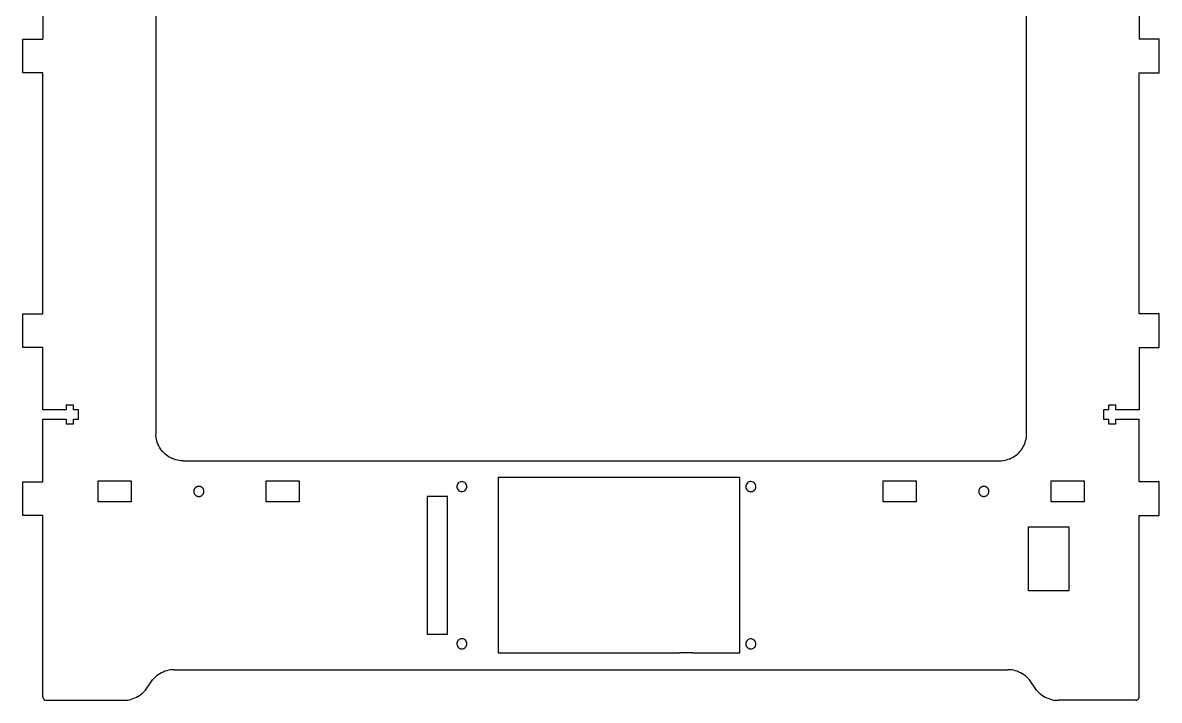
# Model space of a CAD drawing. Header units: metres. Extents: x 1293 to 1656, y -3 to 2553.
# Drawn here: x 1301.9 to 1640.1, y 2149.9 to 2351.6 of the extents above; entities that cross this region are included whole.
import ezdxf

# ---------------------------------------------------------------- set-up
doc = ezdxf.new("R2010")
doc.units = ezdxf.units.M

msp = doc.modelspace()

# ---------------------------------------------------------------- linework, layer by layer
at = {"layer": '6mm'}
for p, q in [((1341.51, 2509.83), (1341.51, 2229.23)), ((1600.6, 2229.23), (1600.6, 2509.83)), ((1307.89, 2365.28), (1307.89, 2346.68)), ((1634.09, 2365.31), (1634.09, 2346.68)), ((1301.89, 2336.7), (1301.89, 2346.68)), ((1301.89, 2346.68), (1307.89, 2346.68)), ((1640.09, 2346.68), (1634.09, 2346.68)), ((1640.09, 2336.7), (1640.09, 2346.68)), ((1307.89, 2336.7), (1301.89, 2336.7)), ((1307.89, 2264.97), (1307.89, 2336.7)), ((1634.09, 2336.7), (1640.09, 2336.7)), ((1634.09, 2264.97), (1634.09, 2336.7)), ((1301.89, 2264.97), (1307.89, 2264.97)), ((1301.89, 2254.97), (1301.89, 2264.97)), ((1640.09, 2264.97), (1634.09, 2264.97)), ((1640.09, 2254.97), (1640.09, 2264.97)), ((1307.89, 2254.97), (1301.89, 2254.97)), ((1307.89, 2236.39), (1307.89, 2254.97)), ((1634.18, 2236.39), (1634.18, 2254.97)), ((1634.18, 2254.97), (1640.09, 2254.97)), ((1314.8, 2236.39), (1307.89, 2236.39)), ((1317, 2237.79), (1314.8, 2237.79)), ((1314.8, 2237.79), (1314.8, 2236.39)), ((1317, 2236.39), (1317, 2237.79)), ((1318.5, 2236.39), (1317, 2236.39)), ((1318.5, 2233.59), (1318.5, 2236.39)), ((1624.98, 2236.39), (1623.48, 2236.39)), ((1623.48, 2236.39), (1623.48, 2233.59)), ((1624.98, 2237.79), (1624.98, 2236.39)), ((1627.18, 2237.79), (1624.98, 2237.79)), ((1627.18, 2236.39), (1627.18, 2237.79)), ((1634.18, 2236.39), (1627.18, 2236.39)), ((1307.89, 2233.59), (1314.8, 2233.59)), ((1307.89, 2214.98), (1307.89, 2233.59)), ((1314.8, 2233.59), (1314.8, 2232.19)), ((1314.8, 2232.19), (1317, 2232.19)), ((1317, 2232.19), (1317, 2233.59)), ((1317, 2233.59), (1318.5, 2233.59)), ((1623.48, 2233.59), (1624.98, 2233.59)), ((1624.98, 2233.59), (1624.98, 2232.19)), ((1624.98, 2232.19), (1627.18, 2232.19)), ((1627.18, 2232.19), (1627.18, 2233.59)), ((1627.18, 2233.59), (1634.09, 2233.59)), ((1634.09, 2214.98), (1634.09, 2233.59)), ((1341.53, 2228.71), (1341.51, 2229.23)), ((1600.59, 2228.71), (1600.6, 2229.23)), ((1341.58, 2228.19), (1341.53, 2228.71)), ((1341.66, 2227.67), (1341.58, 2228.19)), ((1341.78, 2227.16), (1341.66, 2227.67)), ((1341.94, 2226.66), (1341.78, 2227.16)), ((1342.12, 2226.17), (1341.94, 2226.66)), ((1342.34, 2225.7), (1342.12, 2226.17)), ((1342.58, 2225.23), (1342.34, 2225.7)), ((1599.53, 2225.23), (1599.78, 2225.7)), ((1599.78, 2225.7), (1599.99, 2226.17)), ((1599.99, 2226.17), (1600.18, 2226.66)), ((1600.18, 2226.66), (1600.33, 2227.16)), ((1600.33, 2227.16), (1600.45, 2227.67)), ((1600.45, 2227.67), (1600.54, 2228.19)), ((1600.54, 2228.19), (1600.59, 2228.71)), ((1342.86, 2224.79), (1342.58, 2225.23)), ((1343.16, 2224.36), (1342.86, 2224.79)), ((1343.5, 2223.96), (1343.16, 2224.36)), ((1343.85, 2223.58), (1343.5, 2223.96)), ((1344.24, 2223.22), (1343.85, 2223.58)), ((1344.64, 2222.89), (1344.24, 2223.22)), ((1345.07, 2222.58), (1344.64, 2222.89)), ((1345.51, 2222.31), (1345.07, 2222.58)), ((1345.97, 2222.06), (1345.51, 2222.31)), ((1346.45, 2221.84), (1345.97, 2222.06)), ((1595.66, 2221.84), (1596.14, 2222.06)), ((1596.14, 2222.06), (1596.6, 2222.31)), ((1596.6, 2222.31), (1597.05, 2222.58)), ((1597.05, 2222.58), (1597.47, 2222.89)), ((1597.47, 2222.89), (1597.88, 2223.22)), ((1597.88, 2223.22), (1598.26, 2223.58)), ((1598.26, 2223.58), (1598.62, 2223.96)), ((1598.62, 2223.96), (1598.95, 2224.36)), ((1598.95, 2224.36), (1599.26, 2224.79)), ((1599.26, 2224.79), (1599.53, 2225.23)), ((1346.94, 2221.66), (1346.45, 2221.84)), ((1347.44, 2221.51), (1346.94, 2221.66)), ((1347.95, 2221.39), (1347.44, 2221.51)), ((1348.47, 2221.3), (1347.95, 2221.39)), ((1348.99, 2221.25), (1348.47, 2221.3)), ((1349.51, 2221.23), (1348.99, 2221.25)), ((1349.51, 2221.23), (1592.6, 2221.23)), ((1592.6, 2221.23), (1593.13, 2221.25)), ((1593.13, 2221.25), (1593.65, 2221.3)), ((1593.65, 2221.3), (1594.16, 2221.39)), ((1594.16, 2221.39), (1594.67, 2221.51)), ((1594.67, 2221.51), (1595.17, 2221.66)), ((1595.17, 2221.66), (1595.66, 2221.84)), ((1324.34, 2215.23), (1334.19, 2215.23)), ((1324.34, 2209.03), (1324.34, 2215.23)), ((1334.19, 2215.23), (1334.19, 2209.03)), ((1374.34, 2215.23), (1384.19, 2215.23)), ((1374.34, 2209.03), (1374.34, 2215.23)), ((1384.19, 2215.23), (1384.19, 2209.03)), ((1443.36, 2216.23), (1443.36, 2164.03)), ((1497.36, 2216.23), (1443.36, 2216.23)), ((1501.31, 2216.23), (1497.36, 2216.23)), ((1515.31, 2216.23), (1501.31, 2216.23)), ((1515.31, 2164.03), (1515.31, 2216.23)), ((1557.91, 2215.23), (1567.76, 2215.23)), ((1557.91, 2209.03), (1557.91, 2215.23)), ((1567.76, 2215.23), (1567.76, 2209.03)), ((1607.91, 2215.23), (1617.76, 2215.23)), ((1607.91, 2209.03), (1607.91, 2215.23)), ((1617.76, 2215.23), (1617.76, 2209.03)), ((1301.89, 2214.98), (1307.89, 2214.98)), ((1301.89, 2204.89), (1301.89, 2214.98)), ((1352.8, 2212.2), (1352.79, 2212.1)), ((1352.79, 2212.1), (1352.8, 2212)), ((1352.81, 2212.3), (1352.8, 2212.2)), ((1352.8, 2212), (1352.81, 2211.91)), ((1352.82, 2212.39), (1352.81, 2212.3)), ((1352.81, 2211.91), (1352.82, 2211.81)), ((1352.84, 2212.49), (1352.82, 2212.39)), ((1352.87, 2212.58), (1352.84, 2212.49)), ((1352.91, 2212.68), (1352.87, 2212.58)), ((1352.95, 2212.77), (1352.91, 2212.68)), ((1352.99, 2212.85), (1352.95, 2212.77)), ((1353.05, 2212.94), (1352.99, 2212.85)), ((1353.1, 2213.02), (1353.05, 2212.94)), ((1353.16, 2213.09), (1353.1, 2213.02)), ((1353.23, 2213.16), (1353.16, 2213.09)), ((1353.3, 2213.23), (1353.23, 2213.16)), ((1353.38, 2213.29), (1353.3, 2213.23)), ((1353.46, 2213.35), (1353.38, 2213.29)), ((1353.54, 2213.4), (1353.46, 2213.35)), ((1353.63, 2213.45), (1353.54, 2213.4)), ((1353.72, 2213.49), (1353.63, 2213.45)), ((1353.81, 2213.52), (1353.72, 2213.49)), ((1353.9, 2213.55), (1353.81, 2213.52)), ((1354, 2213.57), (1353.9, 2213.55)), ((1354.1, 2213.59), (1354, 2213.57)), ((1354.19, 2213.6), (1354.1, 2213.59)), ((1354.29, 2213.6), (1354.19, 2213.6)), ((1354.39, 2213.6), (1354.29, 2213.6)), ((1354.49, 2213.59), (1354.39, 2213.6)), ((1354.59, 2213.57), (1354.49, 2213.59)), ((1354.68, 2213.55), (1354.59, 2213.57)), ((1354.77, 2213.52), (1354.68, 2213.55)), ((1354.87, 2213.49), (1354.77, 2213.52)), ((1354.96, 2213.45), (1354.87, 2213.49)), ((1355.04, 2213.4), (1354.96, 2213.45)), ((1355.13, 2213.35), (1355.04, 2213.4)), ((1355.21, 2213.29), (1355.13, 2213.35)), ((1355.28, 2213.23), (1355.21, 2213.29)), ((1355.35, 2213.16), (1355.28, 2213.23)), ((1355.42, 2213.09), (1355.35, 2213.16)), ((1355.48, 2213.02), (1355.42, 2213.09)), ((1355.54, 2212.94), (1355.48, 2213.02)), ((1355.59, 2212.85), (1355.54, 2212.94)), ((1355.64, 2212.77), (1355.59, 2212.85)), ((1355.68, 2212.68), (1355.64, 2212.77)), ((1355.71, 2212.58), (1355.68, 2212.68)), ((1355.74, 2212.49), (1355.71, 2212.58)), ((1355.76, 2212.39), (1355.74, 2212.49)), ((1355.78, 2212.3), (1355.76, 2212.39)), ((1355.76, 2211.81), (1355.78, 2211.91)), ((1355.79, 2212.2), (1355.78, 2212.3)), ((1355.78, 2211.91), (1355.79, 2212)), ((1355.79, 2212.1), (1355.79, 2212.2)), ((1355.79, 2212), (1355.79, 2212.1)), ((1431.14, 2214), (1431.07, 2213.69)), ((1431.07, 2213.69), (1431.07, 2213.38)), ((1431.07, 2213.38), (1431.14, 2213.07)), ((1431.26, 2214.28), (1431.14, 2214)), ((1431.14, 2213.07), (1431.26, 2212.78)), ((1431.45, 2214.54), (1431.26, 2214.28)), ((1431.26, 2212.78), (1431.45, 2212.53)), ((1431.68, 2214.75), (1431.45, 2214.54)), ((1431.45, 2212.53), (1431.68, 2212.32)), ((1431.95, 2214.9), (1431.68, 2214.75)), ((1431.68, 2212.32), (1431.95, 2212.16)), ((1432.25, 2215), (1431.95, 2214.9)), ((1431.95, 2212.16), (1432.25, 2212.07)), ((1432.56, 2215.03), (1432.25, 2215)), ((1432.25, 2212.07), (1432.56, 2212.03)), ((1432.87, 2215), (1432.56, 2215.03)), ((1432.56, 2212.03), (1432.88, 2212.07)), ((1433.17, 2214.9), (1432.87, 2215)), ((1432.88, 2212.07), (1433.17, 2212.16)), ((1433.44, 2214.75), (1433.17, 2214.9)), ((1433.17, 2212.16), (1433.45, 2212.32)), ((1433.68, 2214.54), (1433.44, 2214.75)), ((1433.45, 2212.32), (1433.68, 2212.53)), ((1433.86, 2214.28), (1433.68, 2214.54)), ((1433.68, 2212.53), (1433.86, 2212.78)), ((1433.99, 2214), (1433.86, 2214.28)), ((1433.86, 2212.78), (1433.99, 2213.07)), ((1434.05, 2213.69), (1433.99, 2214)), ((1433.99, 2213.07), (1434.05, 2213.38)), ((1434.05, 2213.38), (1434.05, 2213.69)), ((1517.09, 2213.8), (1517.06, 2213.48)), ((1517.06, 2213.48), (1517.11, 2213.17)), ((1517.17, 2214.1), (1517.09, 2213.8)), ((1517.11, 2213.17), (1517.21, 2212.88)), ((1517.32, 2214.37), (1517.17, 2214.1)), ((1517.21, 2212.88), (1517.38, 2212.61)), ((1517.52, 2214.61), (1517.32, 2214.37)), ((1517.38, 2212.61), (1517.6, 2212.39)), ((1517.77, 2214.81), (1517.52, 2214.61)), ((1517.6, 2212.39), (1517.86, 2212.21)), ((1518.05, 2214.94), (1517.77, 2214.81)), ((1517.86, 2212.21), (1518.15, 2212.09)), ((1518.36, 2215.02), (1518.05, 2214.94)), ((1518.15, 2212.09), (1518.46, 2212.04)), ((1518.67, 2215.03), (1518.36, 2215.02)), ((1518.46, 2212.04), (1518.77, 2212.05)), ((1518.98, 2214.98), (1518.67, 2215.03)), ((1518.77, 2212.05), (1519.07, 2212.12)), ((1519.27, 2214.86), (1518.98, 2214.98)), ((1519.07, 2212.12), (1519.36, 2212.26)), ((1519.53, 2214.68), (1519.27, 2214.86)), ((1519.36, 2212.26), (1519.6, 2212.45)), ((1519.75, 2214.46), (1519.53, 2214.68)), ((1519.6, 2212.45), (1519.81, 2212.69)), ((1519.91, 2214.19), (1519.75, 2214.46)), ((1519.81, 2212.69), (1519.95, 2212.97)), ((1520.02, 2213.9), (1519.91, 2214.19)), ((1519.95, 2212.97), (1520.04, 2213.27)), ((1520.06, 2213.58), (1520.02, 2213.9)), ((1520.04, 2213.27), (1520.06, 2213.58)), ((1586.39, 2212.21), (1586.38, 2212.11)), ((1586.38, 2212.11), (1586.39, 2212.01)), ((1586.4, 2212.31), (1586.39, 2212.21)), ((1586.39, 2212.01), (1586.4, 2211.92)), ((1586.41, 2212.41), (1586.4, 2212.31)), ((1586.4, 2211.92), (1586.41, 2211.82)), ((1586.43, 2212.5), (1586.41, 2212.41)), ((1586.46, 2212.6), (1586.43, 2212.5)), ((1586.5, 2212.69), (1586.46, 2212.6)), ((1586.54, 2212.78), (1586.5, 2212.69)), ((1586.58, 2212.86), (1586.54, 2212.78)), ((1586.64, 2212.95), (1586.58, 2212.86)), ((1586.69, 2213.03), (1586.64, 2212.95)), ((1586.75, 2213.1), (1586.69, 2213.03)), ((1586.82, 2213.17), (1586.75, 2213.1)), ((1586.89, 2213.24), (1586.82, 2213.17)), ((1586.97, 2213.3), (1586.89, 2213.24)), ((1587.05, 2213.36), (1586.97, 2213.3)), ((1587.13, 2213.41), (1587.05, 2213.36)), ((1587.22, 2213.46), (1587.13, 2213.41)), ((1587.31, 2213.5), (1587.22, 2213.46)), ((1587.4, 2213.53), (1587.31, 2213.5)), ((1587.49, 2213.56), (1587.4, 2213.53)), ((1587.59, 2213.58), (1587.49, 2213.56)), ((1587.69, 2213.6), (1587.59, 2213.58)), ((1587.78, 2213.61), (1587.69, 2213.6)), ((1587.88, 2213.61), (1587.78, 2213.61)), ((1587.98, 2213.61), (1587.88, 2213.61)), ((1588.08, 2213.6), (1587.98, 2213.61)), ((1588.18, 2213.58), (1588.08, 2213.6)), ((1588.27, 2213.56), (1588.18, 2213.58)), ((1588.36, 2213.53), (1588.27, 2213.56)), ((1588.46, 2213.5), (1588.36, 2213.53)), ((1588.55, 2213.46), (1588.46, 2213.5)), ((1588.63, 2213.41), (1588.55, 2213.46)), ((1588.72, 2213.36), (1588.63, 2213.41)), ((1588.8, 2213.3), (1588.72, 2213.36)), ((1588.87, 2213.24), (1588.8, 2213.3)), ((1588.94, 2213.17), (1588.87, 2213.24)), ((1589.01, 2213.1), (1588.94, 2213.17)), ((1589.07, 2213.03), (1589.01, 2213.1)), ((1589.13, 2212.95), (1589.07, 2213.03)), ((1589.18, 2212.86), (1589.13, 2212.95)), ((1589.23, 2212.78), (1589.18, 2212.86)), ((1589.27, 2212.69), (1589.23, 2212.78)), ((1589.3, 2212.6), (1589.27, 2212.69)), ((1589.33, 2212.5), (1589.3, 2212.6)), ((1589.35, 2212.41), (1589.33, 2212.5)), ((1589.37, 2212.31), (1589.35, 2212.41)), ((1589.35, 2211.82), (1589.37, 2211.92)), ((1589.38, 2212.21), (1589.37, 2212.31)), ((1589.37, 2211.92), (1589.38, 2212.01)), ((1589.38, 2212.11), (1589.38, 2212.21)), ((1589.38, 2212.01), (1589.38, 2212.11)), ((1640.09, 2214.98), (1634.09, 2214.98)), ((1640.09, 2204.98), (1640.09, 2214.98)), ((1334.19, 2209.03), (1324.34, 2209.03)), ((1352.82, 2211.81), (1352.84, 2211.71)), ((1352.84, 2211.71), (1352.87, 2211.62)), ((1352.87, 2211.62), (1352.91, 2211.53)), ((1352.91, 2211.53), (1352.95, 2211.44)), ((1352.95, 2211.44), (1352.99, 2211.35)), ((1352.99, 2211.35), (1353.05, 2211.27)), ((1353.05, 2211.27), (1353.1, 2211.19)), ((1353.1, 2211.19), (1353.16, 2211.11)), ((1353.16, 2211.11), (1353.23, 2211.04)), ((1353.23, 2211.04), (1353.3, 2210.97)), ((1353.3, 2210.97), (1353.38, 2210.91)), ((1353.38, 2210.91), (1353.46, 2210.85)), ((1353.46, 2210.85), (1353.54, 2210.8)), ((1353.54, 2210.8), (1353.63, 2210.76)), ((1353.63, 2210.76), (1353.72, 2210.72)), ((1353.72, 2210.72), (1353.81, 2210.68)), ((1353.81, 2210.68), (1353.9, 2210.65)), ((1353.9, 2210.65), (1354, 2210.63)), ((1354, 2210.63), (1354.1, 2210.61)), ((1354.1, 2210.61), (1354.19, 2210.61)), ((1354.19, 2210.61), (1354.29, 2210.6)), ((1354.29, 2210.6), (1354.39, 2210.61)), ((1354.39, 2210.61), (1354.49, 2210.61)), ((1354.49, 2210.61), (1354.59, 2210.63)), ((1354.59, 2210.63), (1354.68, 2210.65)), ((1354.68, 2210.65), (1354.77, 2210.68)), ((1354.77, 2210.68), (1354.87, 2210.72)), ((1354.87, 2210.72), (1354.96, 2210.76)), ((1354.96, 2210.76), (1355.04, 2210.8)), ((1355.04, 2210.8), (1355.13, 2210.85)), ((1355.13, 2210.85), (1355.21, 2210.91)), ((1355.21, 2210.91), (1355.28, 2210.97)), ((1355.28, 2210.97), (1355.35, 2211.04)), ((1355.35, 2211.04), (1355.42, 2211.11)), ((1355.42, 2211.11), (1355.48, 2211.19)), ((1355.48, 2211.19), (1355.54, 2211.27)), ((1355.54, 2211.27), (1355.59, 2211.35)), ((1355.59, 2211.35), (1355.64, 2211.44)), ((1355.64, 2211.44), (1355.68, 2211.53)), ((1355.68, 2211.53), (1355.71, 2211.62)), ((1355.71, 2211.62), (1355.74, 2211.71)), ((1355.74, 2211.71), (1355.76, 2211.81)), ((1384.19, 2209.03), (1374.34, 2209.03)), ((1428.26, 2210.63), (1422.26, 2210.63)), ((1422.26, 2210.63), (1422.26, 2169.63)), ((1428.26, 2169.63), (1428.26, 2210.63)), ((1567.76, 2209.03), (1557.91, 2209.03)), ((1586.41, 2211.82), (1586.43, 2211.72)), ((1586.43, 2211.72), (1586.46, 2211.63)), ((1586.46, 2211.63), (1586.5, 2211.54)), ((1586.5, 2211.54), (1586.54, 2211.45)), ((1586.54, 2211.45), (1586.58, 2211.36)), ((1586.58, 2211.36), (1586.64, 2211.28)), ((1586.64, 2211.28), (1586.69, 2211.2)), ((1586.69, 2211.2), (1586.75, 2211.12)), ((1586.75, 2211.12), (1586.82, 2211.05)), ((1586.82, 2211.05), (1586.89, 2210.99)), ((1586.89, 2210.99), (1586.97, 2210.92)), ((1586.97, 2210.92), (1587.05, 2210.87)), ((1587.05, 2210.87), (1587.13, 2210.81)), ((1587.13, 2210.81), (1587.22, 2210.77)), ((1587.22, 2210.77), (1587.31, 2210.73)), ((1587.31, 2210.73), (1587.4, 2210.69)), ((1587.4, 2210.69), (1587.49, 2210.66)), ((1587.49, 2210.66), (1587.59, 2210.64)), ((1587.59, 2210.64), (1587.69, 2210.63)), ((1587.69, 2210.63), (1587.78, 2210.62)), ((1587.78, 2210.62), (1587.88, 2210.61)), ((1587.88, 2210.61), (1587.98, 2210.62)), ((1587.98, 2210.62), (1588.08, 2210.63)), ((1588.08, 2210.63), (1588.18, 2210.64)), ((1588.18, 2210.64), (1588.27, 2210.66)), ((1588.27, 2210.66), (1588.36, 2210.69)), ((1588.36, 2210.69), (1588.46, 2210.73)), ((1588.46, 2210.73), (1588.55, 2210.77)), ((1588.55, 2210.77), (1588.63, 2210.81)), ((1588.63, 2210.81), (1588.72, 2210.87)), ((1588.72, 2210.87), (1588.8, 2210.92)), ((1588.8, 2210.92), (1588.87, 2210.99)), ((1588.87, 2210.99), (1588.94, 2211.05)), ((1588.94, 2211.05), (1589.01, 2211.12)), ((1589.01, 2211.12), (1589.07, 2211.2)), ((1589.07, 2211.2), (1589.13, 2211.28)), ((1589.13, 2211.28), (1589.18, 2211.36)), ((1589.18, 2211.36), (1589.23, 2211.45)), ((1589.23, 2211.45), (1589.27, 2211.54)), ((1589.27, 2211.54), (1589.3, 2211.63)), ((1589.3, 2211.63), (1589.33, 2211.72)), ((1589.33, 2211.72), (1589.35, 2211.82)), ((1617.76, 2209.03), (1607.91, 2209.03)), ((1307.89, 2204.89), (1301.89, 2204.89)), ((1307.89, 2150.94), (1307.89, 2204.89)), ((1634.09, 2150.94), (1634.09, 2204.98)), ((1634.09, 2204.98), (1640.09, 2204.98)), ((1601.18, 2201.53), (1613.18, 2201.53)), ((1601.18, 2182.53), (1601.18, 2201.53)), ((1613.18, 2201.53), (1613.18, 2182.53)), ((1613.18, 2182.53), (1601.18, 2182.53)), ((1422.26, 2169.63), (1428.26, 2169.63)), ((1431.71, 2167.97), (1431.47, 2167.76)), ((1431.98, 2168.12), (1431.71, 2167.97)), ((1432.28, 2168.21), (1431.98, 2168.12)), ((1432.6, 2168.23), (1432.28, 2168.21)), ((1432.91, 2168.19), (1432.6, 2168.23)), ((1433.2, 2168.09), (1432.91, 2168.19)), ((1433.47, 2167.93), (1433.2, 2168.09)), ((1433.7, 2167.71), (1433.47, 2167.93)), ((1517.78, 2168.02), (1517.53, 2167.83)), ((1518.07, 2168.15), (1517.78, 2168.02)), ((1518.37, 2168.22), (1518.07, 2168.15)), ((1518.69, 2168.23), (1518.37, 2168.22)), ((1518.99, 2168.17), (1518.69, 2168.23)), ((1519.28, 2168.05), (1518.99, 2168.17)), ((1519.54, 2167.87), (1519.28, 2168.05)), ((1519.76, 2167.64), (1519.54, 2167.87)), ((1431.15, 2167.23), (1431.07, 2166.92)), ((1431.07, 2166.92), (1431.07, 2166.61)), ((1431.07, 2166.61), (1431.13, 2166.3)), ((1431.13, 2166.3), (1431.25, 2166.01)), ((1431.28, 2167.51), (1431.15, 2167.23)), ((1431.25, 2166.01), (1431.43, 2165.76)), ((1431.47, 2167.76), (1431.28, 2167.51)), ((1431.43, 2165.76), (1431.65, 2165.54)), ((1431.65, 2165.54), (1431.92, 2165.38)), ((1431.92, 2165.38), (1432.22, 2165.27)), ((1432.22, 2165.27), (1432.53, 2165.23)), ((1432.53, 2165.23), (1432.84, 2165.26)), ((1432.84, 2165.26), (1433.14, 2165.35)), ((1433.14, 2165.35), (1433.42, 2165.5)), ((1433.42, 2165.5), (1433.65, 2165.71)), ((1433.65, 2165.71), (1433.84, 2165.95)), ((1433.88, 2167.45), (1433.7, 2167.71)), ((1433.84, 2165.95), (1433.98, 2166.24)), ((1434, 2167.17), (1433.88, 2167.45)), ((1433.98, 2166.24), (1434.05, 2166.54)), ((1434.06, 2166.86), (1434, 2167.17)), ((1434.05, 2166.54), (1434.06, 2166.86)), ((1517.09, 2167.01), (1517.06, 2166.7)), ((1517.06, 2166.7), (1517.1, 2166.39)), ((1517.18, 2167.31), (1517.09, 2167.01)), ((1517.1, 2166.39), (1517.21, 2166.09)), ((1517.33, 2167.59), (1517.18, 2167.31)), ((1517.21, 2166.09), (1517.37, 2165.82)), ((1517.53, 2167.83), (1517.33, 2167.59)), ((1517.37, 2165.82), (1517.58, 2165.6)), ((1517.58, 2165.6), (1517.84, 2165.42)), ((1517.84, 2165.42), (1518.13, 2165.3)), ((1518.13, 2165.3), (1518.44, 2165.24)), ((1518.44, 2165.24), (1518.75, 2165.25)), ((1518.75, 2165.25), (1519.06, 2165.32)), ((1519.06, 2165.32), (1519.34, 2165.45)), ((1519.34, 2165.45), (1519.59, 2165.64)), ((1519.59, 2165.64), (1519.8, 2165.88)), ((1519.92, 2167.37), (1519.76, 2167.64)), ((1519.8, 2165.88), (1519.95, 2166.16)), ((1520.02, 2167.08), (1519.92, 2167.37)), ((1519.95, 2166.16), (1520.04, 2166.46)), ((1520.06, 2166.77), (1520.02, 2167.08)), ((1520.04, 2166.46), (1520.06, 2166.77)), ((1443.36, 2164.03), (1497.36, 2164.03)), ((1501.31, 2164.03), (1497.36, 2164.03)), ((1501.31, 2164.03), (1515.31, 2164.03)), ((1342.66, 2157.84), (1342.18, 2157.53)), ((1343.16, 2158.11), (1342.66, 2157.84)), ((1343.67, 2158.35), (1343.16, 2158.11)), ((1344.21, 2158.56), (1343.67, 2158.35)), ((1344.75, 2158.73), (1344.21, 2158.56)), ((1345.3, 2158.86), (1344.75, 2158.73)), ((1345.87, 2158.96), (1345.3, 2158.86)), ((1346.43, 2159.01), (1345.87, 2158.96)), ((1347, 2159.03), (1346.43, 2159.01)), ((1347, 2159.03), (1594.97, 2159.03)), ((1595.54, 2159.01), (1594.97, 2159.03)), ((1596.11, 2158.96), (1595.54, 2159.01)), ((1596.67, 2158.86), (1596.11, 2158.96)), ((1597.23, 2158.73), (1596.67, 2158.86)), ((1597.77, 2158.56), (1597.23, 2158.73)), ((1598.3, 2158.35), (1597.77, 2158.56)), ((1598.82, 2158.11), (1598.3, 2158.35)), ((1599.32, 2157.84), (1598.82, 2158.11)), ((1599.8, 2157.53), (1599.32, 2157.84)), ((1338.44, 2152.98), (1340.49, 2156)), ((1340.87, 2156.42), (1340.49, 2156)), ((1341.28, 2156.82), (1340.87, 2156.42)), ((1341.72, 2157.19), (1341.28, 2156.82)), ((1342.18, 2157.53), (1341.72, 2157.19)), ((1600.26, 2157.19), (1599.8, 2157.53)), ((1600.69, 2156.82), (1600.26, 2157.19)), ((1601.1, 2156.42), (1600.69, 2156.82)), ((1601.48, 2156), (1601.1, 2156.42)), ((1603.54, 2152.98), (1601.48, 2156)), ((1335.77, 2150.86), (1336.27, 2151.14)), ((1336.27, 2151.14), (1336.75, 2151.45)), ((1336.75, 2151.45), (1337.21, 2151.79)), ((1337.21, 2151.79), (1337.65, 2152.16)), ((1337.65, 2152.16), (1338.06, 2152.55)), ((1338.06, 2152.55), (1338.44, 2152.98)), ((1603.54, 2152.98), (1603.92, 2152.56)), ((1603.92, 2152.56), (1604.32, 2152.16)), ((1604.32, 2152.16), (1604.75, 2151.79)), ((1604.75, 2151.79), (1605.2, 2151.45)), ((1605.2, 2151.45), (1605.67, 2151.15)), ((1605.67, 2151.15), (1606.16, 2150.87)), ((1307.89, 2150.94), (1307.89, 2150.88)), ((1307.89, 2150.88), (1307.89, 2150.81)), ((1307.89, 2150.81), (1307.9, 2150.75)), ((1307.9, 2150.75), (1307.91, 2150.68)), ((1307.91, 2150.68), (1307.93, 2150.62)), ((1307.93, 2150.62), (1307.95, 2150.56)), ((1307.95, 2150.56), (1307.98, 2150.5)), ((1307.98, 2150.5), (1308.01, 2150.44)), ((1308.01, 2150.44), (1308.04, 2150.38)), ((1308.04, 2150.38), (1308.08, 2150.33)), ((1308.08, 2150.33), (1308.12, 2150.28)), ((1308.12, 2150.28), (1308.16, 2150.23)), ((1308.16, 2150.23), (1308.21, 2150.18)), ((1308.21, 2150.18), (1308.26, 2150.14)), ((1308.26, 2150.14), (1308.31, 2150.1)), ((1308.31, 2150.1), (1308.37, 2150.07)), ((1308.37, 2150.07), (1308.42, 2150.04)), ((1308.42, 2150.04), (1308.48, 2150.01)), ((1308.48, 2150.01), (1308.54, 2149.99)), ((1308.54, 2149.99), (1308.61, 2149.97)), ((1308.61, 2149.97), (1308.67, 2149.96)), ((1308.67, 2149.96), (1308.74, 2149.95)), ((1308.74, 2149.95), (1308.8, 2149.94)), ((1308.8, 2149.94), (1331.93, 2149.94)), ((1331.93, 2149.94), (1332.5, 2149.96)), ((1332.5, 2149.96), (1333.06, 2150.02)), ((1333.06, 2150.02), (1333.63, 2150.11)), ((1333.63, 2150.11), (1334.18, 2150.25)), ((1334.18, 2150.25), (1334.73, 2150.42)), ((1334.73, 2150.42), (1335.26, 2150.62)), ((1335.26, 2150.62), (1335.77, 2150.86)), ((1606.16, 2150.87), (1606.67, 2150.63)), ((1606.67, 2150.63), (1607.2, 2150.42)), ((1607.2, 2150.42), (1607.74, 2150.25)), ((1607.74, 2150.25), (1608.28, 2150.12)), ((1608.28, 2150.12), (1608.84, 2150.02)), ((1608.84, 2150.02), (1609.4, 2149.96)), ((1609.4, 2149.96), (1609.96, 2149.94)), ((1633, 2149.94), (1609.96, 2149.94)), ((1633, 2149.94), (1633.07, 2149.94)), ((1633.07, 2149.94), (1633.14, 2149.95)), ((1633.14, 2149.95), (1633.21, 2149.95)), ((1633.21, 2149.95), (1633.28, 2149.97)), ((1633.28, 2149.97), (1633.35, 2149.99)), ((1633.35, 2149.99), (1633.42, 2150.01)), ((1633.42, 2150.01), (1633.49, 2150.04)), ((1633.49, 2150.04), (1633.55, 2150.07)), ((1633.55, 2150.07), (1633.61, 2150.11)), ((1633.61, 2150.11), (1633.67, 2150.15)), ((1633.67, 2150.15), (1633.73, 2150.19)), ((1633.73, 2150.19), (1633.78, 2150.24)), ((1633.78, 2150.24), (1633.83, 2150.29)), ((1633.83, 2150.29), (1633.87, 2150.35)), ((1633.87, 2150.35), (1633.91, 2150.41)), ((1633.91, 2150.41), (1633.95, 2150.47)), ((1633.95, 2150.47), (1633.98, 2150.53)), ((1633.98, 2150.53), (1634.01, 2150.59)), ((1634.01, 2150.59), (1634.04, 2150.66)), ((1634.04, 2150.66), (1634.06, 2150.73)), ((1634.06, 2150.73), (1634.07, 2150.8)), ((1634.07, 2150.8), (1634.08, 2150.87)), ((1634.08, 2150.87), (1634.09, 2150.94))]:
    msp.add_line(p, q, dxfattribs=at)

doc.saveas('drawing.dxf')
